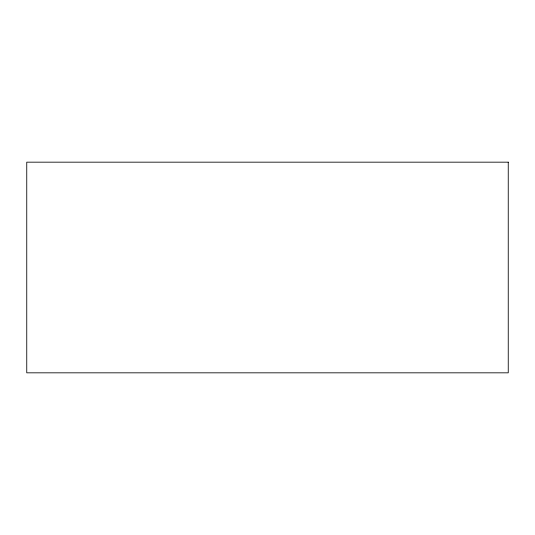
<?xml version="1.0" encoding="UTF-8"?>
<svg xmlns="http://www.w3.org/2000/svg" width="535" height="535" viewBox="0 0 535 535"><rect width="100%" height="100%" fill="white"/><g stroke="black" fill="none" stroke-linecap="round" stroke-linejoin="round"><path stroke-width="0.8" d="M508.25 162.172L26.75 162.172L26.75 372.828L508.25 372.828L508.25 162.172"/></g></svg>
